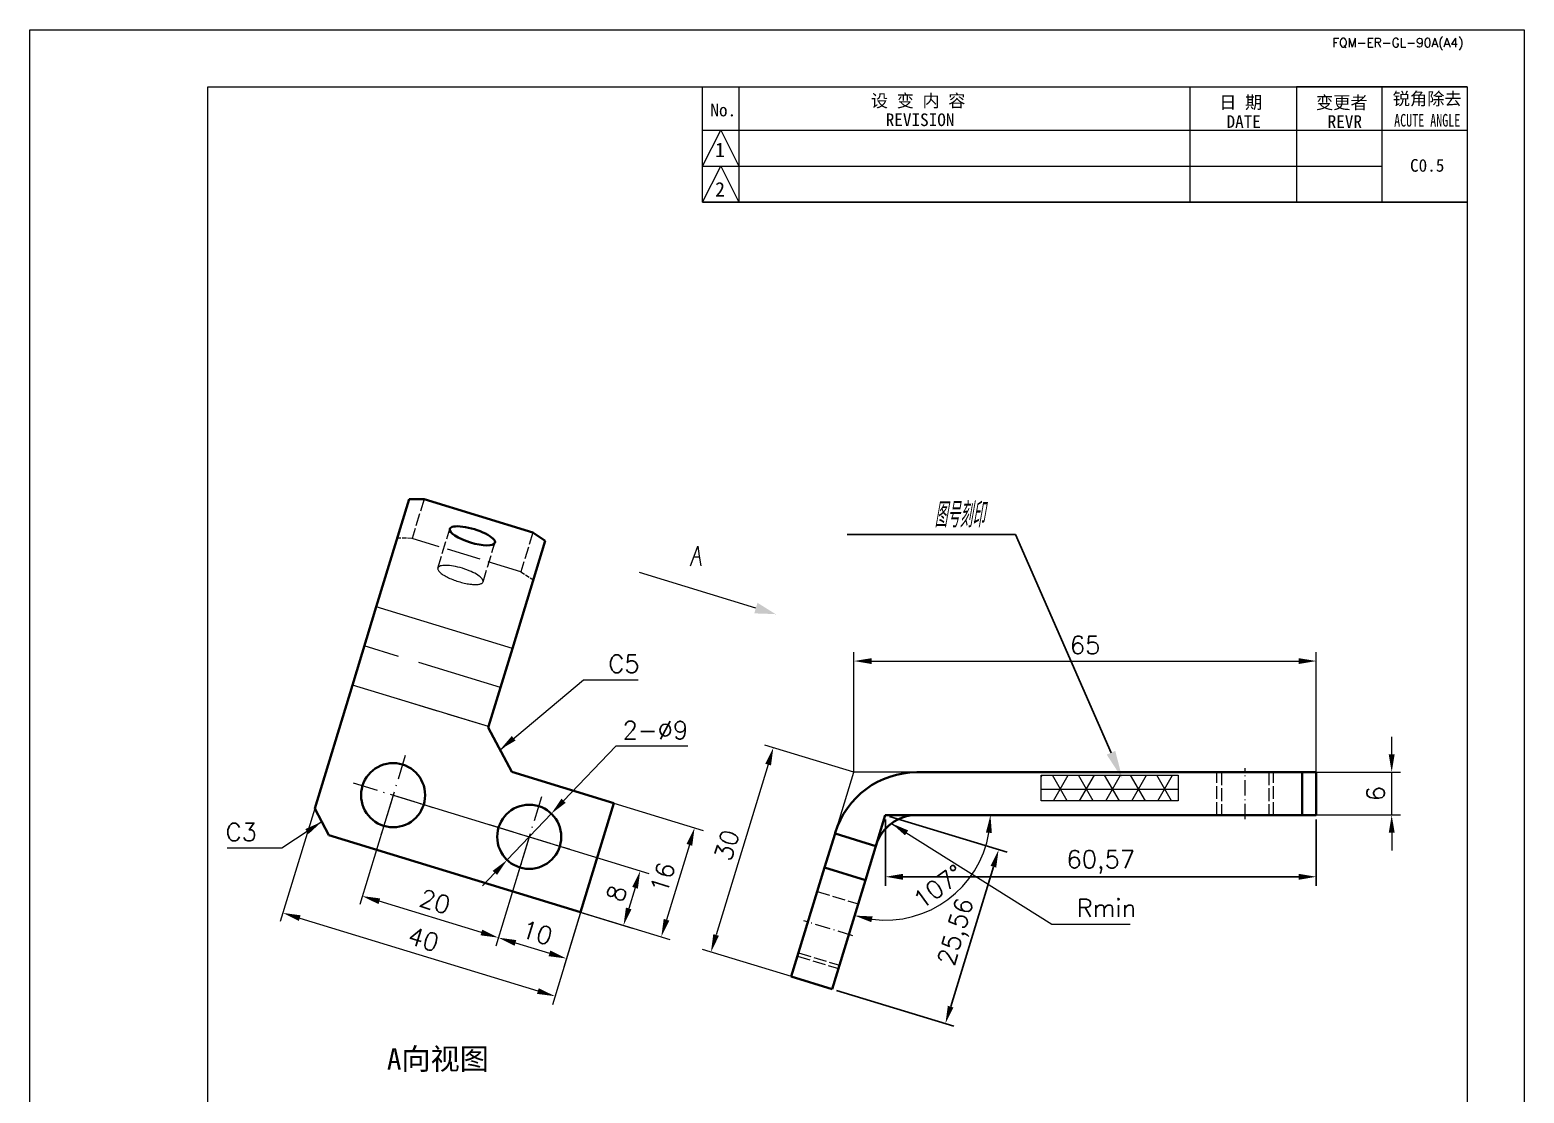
# Model space of a CAD drawing. Header units: millimetres. Extents: x -162325 to -83245, y 277409 to 326486.
# Drawn here: x -153038.7 to -152828.7, y 301515.8 to 301665.1 of the extents above; entities that cross this region are included whole.
import ezdxf
from ezdxf import colors
from ezdxf.entities.mleader import LeaderData, LeaderLine
from ezdxf.enums import TextEntityAlignment as Align
from ezdxf.math import Vec2, Vec3

# ---------------------------------------------------------------- set-up
doc = ezdxf.new("R2010")
doc.units = ezdxf.units.MM
for name, pattern in [('DASHDOT', [18.5, 12, -3, 0.5, -3]), ('DASHED', [15, 12, -3]), ('PHANTOM2', [31.75, 15.875, -3.175, 3.175, -3.175, 3.175, -3.175])]:
    doc.linetypes.add(name, pattern=pattern)
for name, color, linetype, lineweight in [('A4', 3, 'Continuous', 20), ('SIM', 6, 'PHANTOM2', 20), ('图框', 7, 'Continuous', 20), ('尺寸线', 3, 'Continuous', 13), ('文字', 1, 'Continuous', 13)]:
    doc.layers.add(name, color=color, linetype=linetype, lineweight=lineweight)
doc.styles.add('CH-1', font='')
doc.styles.add('MX_NOTE_STANDARD', font='txt.shx', dxfattribs={"bigfont": 'extfont.shx'})
doc.styles.get("Standard").update_dxf_attribs({"font": 'txt', "bigfont": 'gbcbig.shx'})
doc.styles.get('CH-1').set_extended_font_data('SimSun')
doc.dimstyles.new('ISO-25', dxfattribs={"dimtxt": 2.5, "dimasz": 2.5, "dimexe": 1.25, "dimexo": 0.625, "dimtad": 1, "dimtxsty": 'Standard', "dimcen": 2.5, "dimadec": 0, "dimazin": 0, "dimtfac": 1, "dimtmove": 0, "dimatfit": 3, "dimfxl": 0, "dimarcsym": 0})
doc.dimstyles.new('副本01', dxfattribs={"dimtxt": 2.5, "dimasz": 2.5, "dimexe": 1.25, "dimexo": 0, "dimgap": 1, "dimtad": 1, "dimdsep": 46, "dimtxsty": 'Standard', "dimcen": 1, "dimclrd": 3, "dimclre": 3, "dimclrt": 1, "dimadec": 1, "dimazin": 2, "dimtfac": 1, "dimtmove": 0, "dimatfit": 3, "dimfxl": 0, "dimtolj": 1, "dimlwd": -1, "dimlwe": -1, "dimarcsym": 0})
doc.dimstyles.new('副本01$3', dxfattribs={"dimtxt": 2.5, "dimasz": 2.5, "dimexe": 1.25, "dimexo": 0, "dimgap": 1, "dimtad": 1, "dimtih": 1, "dimtoh": 1, "dimdsep": 46, "dimtxsty": 'Standard', "dimcen": 1, "dimclrd": 3, "dimclre": 3, "dimclrt": 1, "dimadec": 1, "dimazin": 2, "dimtfac": 1, "dimtmove": 0, "dimatfit": 3, "dimfxl": 0, "dimtolj": 1, "dimlwd": -1, "dimlwe": -1, "dimarcsym": 0})

# ---------------------------------------------------------------- blocks, each defined once
blk = doc.blocks.new('1比1 竖框')
at = {"layer": '图框'}
for p, q in [((0, 0), (0, 297)), ((0, 297), (210, 297)), ((178, 297), (202, 297)), ((210, 297), (210, 0)), ((25, 289), (202, 289)), ((25, 10), (25, 289)), ((25, 272.79), (25, 289)), ((94.55, 272.79), (94.55, 289)), ((99.62, 289), (99.62, 272.79)), ((163, 289), (163, 272.79)), ((163, 289), (163, 272.79)), ((163, 289), (163, 272.79)), ((163, 289), (163, 272.79)), ((163, 289), (163, 272.79)), ((178, 289), (178, 272.79)), ((178, 289), (178, 272.79)), ((178, 289), (178, 272.79)), ((178, 289), (178, 272.79)), ((178, 289), (178, 272.79)), ((178, 289), (202, 289)), ((178, 289), (202, 289)), ((178, 289), (202, 289)), ((178, 289), (202, 289)), ((202, 289), (178, 289)), ((190, 289), (190, 272.79)), ((190, 289), (190, 272.79)), ((190, 289), (190, 272.79)), ((190, 289), (190, 272.79)), ((190, 289), (190, 272.79)), ((202, 289), (202, 10)), ((94.55, 277.86), (97.09, 282.93)), ((94.55, 282.93), (190, 282.93)), ((94.55, 282.93), (190, 282.93)), ((94.55, 282.93), (190, 282.93)), ((94.55, 282.93), (190, 282.93)), ((97.09, 282.93), (99.62, 277.86)), ((190, 282.93), (202, 282.93)), ((190, 282.93), (202, 282.93)), ((190, 282.93), (202, 282.93)), ((190, 282.93), (202, 282.93)), ((94.55, 272.79), (97.09, 277.86)), ((94.55, 277.86), (190, 277.86)), ((94.55, 277.86), (190, 277.86)), ((94.55, 277.86), (190, 277.86)), ((94.55, 277.86), (190, 277.86)), ((97.09, 277.86), (99.62, 272.79)), ((94.55, 272.79), (202, 272.79)), ((202, 272.79), (94.55, 272.79)), ((94.55, 272.79), (202, 272.79)), ((94.55, 272.79), (202, 272.79))]:
    blk.add_line(p, q, dxfattribs=at)
at = {"layer": '图框', "style": 'CH-1'}
for s, height, p in [('设 变 内 容', 1.775, (124.84, 287.09)), ('日 期', 1.775, (170.17, 286.84)), ('变更者', 1.775, (184.38, 286.84)), ('锐角除去', 1.775, (196.38, 287.37)), ('No.', 1.775, (97.45, 285.73)), ('REVISION', 1.775, (125.11, 284.38)), ('DATE', 1.775, (170.59, 284.13)), ('REVR', 1.775, (184.8, 284.13)), ('1', 2.03, (97, 280.16)), ('C0.5', 1.775, (196.38, 277.97)), ('2', 2.03, (97, 274.61))]:
    blk.add_text(s, height=height, dxfattribs=at).set_placement(p, align=Align.MIDDLE)
at = {"layer": '图框', "style": 'CH-1', "width": 0.7}
blk.add_text('ACUTE ANGLE', height=1.7746, dxfattribs=at).set_placement((196.38, 284.31), align=Align.MIDDLE)
at = {"layer": '图框', "insert": (192.25, 295), "char_height": 1.25, "width": 39, "attachment_point": 5}
blk.add_mtext('{\\Ftxt,@extfont2|c134;FQM-ER-GL-90A(A4)}', dxfattribs=at)
blk = doc.blocks.new('*D472')
at = {"layer": 'Defpoints', "color": 0, "transparency": 16777216}
for p in [(-152857.86, 301560.83), (-152847.27, 301560.83), (-152857.86, 301554.83)]:
    blk.add_point(p, dxfattribs=at)
at = {"layer": '尺寸线', "color": 3, "transparency": 16777216}
for p, q in [((-152847.27, 301563.33), (-152847.27, 301565.83)), ((-152857.86, 301560.83), (-152846.02, 301560.83)), ((-152847.27, 301554.83), (-152847.27, 301560.83)), ((-152857.86, 301554.83), (-152846.02, 301554.83)), ((-152847.27, 301552.33), (-152847.27, 301549.83))]:
    blk.add_line(p, q, dxfattribs=at)
for points in [[(-152847.68, 301563.33), (-152846.85, 301563.33), (-152847.27, 301560.83)], [(-152847.68, 301552.33), (-152846.85, 301552.33), (-152847.27, 301554.83)]]:
    blk.add_solid(points, dxfattribs=at)
at = {"layer": '尺寸线', "color": 1, "transparency": 16777216, "insert": (-152849.52, 301557.83), "char_height": 2.5, "attachment_point": 5, "rotation": 90}
blk.add_mtext('\\A1;6', dxfattribs=at)
blk = doc.blocks.new('*D473')
at = {"layer": 'Defpoints', "color": 0, "transparency": 16777216}
for p in [(-152857.86, 301576.45), (-152922.84, 301560.83), (-152857.86, 301560.83)]:
    blk.add_point(p, dxfattribs=at)
at = {"layer": '尺寸线', "color": 3, "transparency": 16777216}
for p, q in [((-152922.84, 301560.83), (-152922.84, 301577.7)), ((-152857.86, 301560.83), (-152857.86, 301577.7)), ((-152920.34, 301576.45), (-152860.36, 301576.45))]:
    blk.add_line(p, q, dxfattribs=at)
for points in [[(-152920.34, 301576.86), (-152920.34, 301576.03), (-152922.84, 301576.45)], [(-152860.36, 301576.86), (-152860.36, 301576.03), (-152857.86, 301576.45)]]:
    blk.add_solid(points, dxfattribs=at)
at = {"layer": '尺寸线', "color": 1, "transparency": 16777216, "insert": (-152890.35, 301578.7), "char_height": 2.5, "attachment_point": 5}
blk.add_mtext('\\A1;65', dxfattribs=at)
blk = doc.blocks.new('*D474')
at = {"layer": 'Defpoints', "color": 0, "transparency": 16777216}
for p in [(-152922.84, 301560.83), (-152942.94, 301535.59), (-152931.62, 301532.13)]:
    blk.add_point(p, dxfattribs=at)
at = {"layer": '尺寸线', "color": 3, "transparency": 16777216}
for p, q in [((-152922.84, 301560.83), (-152935.36, 301564.65)), ((-152934.9, 301561.9), (-152942.21, 301537.98)), ((-152931.62, 301532.13), (-152944.14, 301535.96))]:
    blk.add_line(p, q, dxfattribs=at)
for points in [[(-152935.3, 301562.02), (-152934.5, 301561.78), (-152934.17, 301564.29)], [(-152942.61, 301538.1), (-152941.81, 301537.86), (-152942.94, 301535.59)]]:
    blk.add_solid(points, dxfattribs=at)
at = {"layer": '尺寸线', "color": 1, "transparency": 16777216, "insert": (-152940.71, 301550.6), "char_height": 2.5, "attachment_point": 5, "rotation": 73.0006}
blk.add_mtext('\\A1;30', dxfattribs=at)
blk = doc.blocks.new('*D475')
at = {"layer": 'Defpoints', "color": 0, "transparency": 16777216}
for p in [(-152913.99, 301554.83), (-152859.86, 301554.83), (-152919.77, 301550.47), (-152921.23, 301545.68), (-152913.71, 301540.83)]:
    blk.add_point(p, dxfattribs=at)
at = {"layer": '尺寸线', "color": 3, "transparency": 16777216}
blk.add_line((-152921.23, 301545.68), (-152923.12, 301539.5), dxfattribs=at)
blk.add_arc((-152918.43, 301554.83), 14.77, 262.7125, 350.2925, dxfattribs=at)
for points in [[(-152904.29, 301552.37), (-152903.46, 301552.3), (-152903.66, 301554.83)], [(-152920.4, 301539.77), (-152920.22, 301540.58), (-152922.75, 301540.7)]]:
    blk.add_solid(points, dxfattribs=at)
at = {"layer": '尺寸线', "color": 1, "transparency": 16777216, "insert": (-152910.99, 301544.76), "char_height": 2.5, "attachment_point": 5, "rotation": 36.5025}
blk.add_mtext('\\A1;107°', dxfattribs=at)
blk = doc.blocks.new('*D476')
at = {"layer": 'Defpoints', "color": 0, "transparency": 16777216}
for p in [(-152956.58, 301556.49), (-152961.26, 301541.19), (-152949.92, 301537.73)]:
    blk.add_point(p, dxfattribs=at)
at = {"layer": '尺寸线', "color": 3, "transparency": 16777216}
for p, q in [((-152956.58, 301556.49), (-152944.04, 301552.66)), ((-152945.97, 301550.64), (-152949.19, 301540.12)), ((-152961.26, 301541.19), (-152948.72, 301537.36))]:
    blk.add_line(p, q, dxfattribs=at)
for points in [[(-152946.37, 301550.76), (-152945.57, 301550.51), (-152945.24, 301553.03)], [(-152949.58, 301540.24), (-152948.79, 301539.99), (-152949.92, 301537.73)]]:
    blk.add_solid(points, dxfattribs=at)
at = {"layer": '尺寸线', "color": 1, "transparency": 16777216, "insert": (-152949.73, 301546.03), "char_height": 2.5, "attachment_point": 5, "rotation": 73.0006}
blk.add_mtext('\\A1;16', dxfattribs=at)
blk = doc.blocks.new('*D477')
at = {"layer": 'Defpoints', "color": 0, "transparency": 16777216}
for p in [(-152998.63, 301555.76), (-152960.38, 301544.06), (-152964.87, 301529.38)]:
    blk.add_point(p, dxfattribs=at)
at = {"layer": '尺寸线', "color": 3, "transparency": 16777216}
for p, q in [((-152998.63, 301555.76), (-153003.48, 301539.88)), ((-152960.38, 301544.06), (-152965.23, 301528.19)), ((-153000.73, 301540.35), (-152967.26, 301530.11))]:
    blk.add_line(p, q, dxfattribs=at)
for points in [[(-153000.61, 301540.74), (-153000.85, 301539.95), (-153003.12, 301541.08)], [(-152967.14, 301530.51), (-152967.38, 301529.71), (-152964.87, 301529.38)]]:
    blk.add_solid(points, dxfattribs=at)
at = {"layer": '尺寸线', "color": 1, "transparency": 16777216, "insert": (-152983.33, 301537.38), "char_height": 2.5, "attachment_point": 5, "rotation": 343.0006}
blk.add_mtext('\\A1;40', dxfattribs=at)
blk = doc.blocks.new('*D478')
at = {"layer": 'Defpoints', "color": 0, "transparency": 16777216}
for p in [(-152968.48, 301551.77), (-152958.92, 301548.84), (-152963.25, 301534.67)]:
    blk.add_point(p, dxfattribs=at)
at = {"layer": '尺寸线', "color": 3, "transparency": 16777216}
for p, q in [((-152968.48, 301551.77), (-152973.18, 301536.4)), ((-152958.92, 301548.84), (-152963.61, 301533.48)), ((-152970.42, 301536.86), (-152965.64, 301535.4))]:
    blk.add_line(p, q, dxfattribs=at)
for points in [[(-152970.3, 301537.26), (-152970.54, 301536.47), (-152972.81, 301537.6)], [(-152965.52, 301535.8), (-152965.76, 301535), (-152963.25, 301534.67)]]:
    blk.add_solid(points, dxfattribs=at)
at = {"layer": '尺寸线', "color": 1, "transparency": 16777216, "insert": (-152967.37, 301538.29), "char_height": 2.5, "attachment_point": 5, "rotation": 343.0006}
blk.add_mtext('\\A1;10', dxfattribs=at)
blk = doc.blocks.new('*D479')
at = {"layer": 'Defpoints', "color": 0, "transparency": 16777216}
for p in [(-152987.61, 301557.61), (-152968.48, 301551.77), (-152991.94, 301543.44)]:
    blk.add_point(p, dxfattribs=at)
at = {"layer": '尺寸线', "color": 3, "transparency": 16777216}
for p, q in [((-152987.61, 301557.61), (-152992.3, 301542.25)), ((-152968.48, 301551.77), (-152973.18, 301536.4)), ((-152975.2, 301538.33), (-152989.55, 301542.71))]:
    blk.add_line(p, q, dxfattribs=at)
for points in [[(-152989.43, 301543.11), (-152989.67, 301542.31), (-152991.94, 301543.44)], [(-152975.08, 301538.72), (-152975.32, 301537.93), (-152972.81, 301537.6)]]:
    blk.add_solid(points, dxfattribs=at)
at = {"layer": '尺寸线', "color": 1, "transparency": 16777216, "insert": (-152981.72, 301542.67), "char_height": 2.5, "attachment_point": 5, "rotation": 343.0004}
blk.add_mtext('\\A1;20', dxfattribs=at)
blk = doc.blocks.new('*D480')
at = {"layer": 'Defpoints', "color": 0, "transparency": 16777216}
for p in [(-152987.61, 301557.61), (-152989.96, 301549.93), (-152955.23, 301539.31)]:
    blk.add_point(p, dxfattribs=at)
at = {"layer": '尺寸线', "color": 3, "transparency": 16777216}
for p, q in [((-152987.61, 301557.61), (-152951.68, 301546.63)), ((-152989.96, 301549.93), (-152954.03, 301538.95)), ((-152953.61, 301544.61), (-152954.5, 301541.7))]:
    blk.add_line(p, q, dxfattribs=at)
for points in [[(-152954.01, 301544.73), (-152953.21, 301544.48), (-152952.88, 301547)], [(-152954.89, 301541.83), (-152954.1, 301541.58), (-152955.23, 301539.31)]]:
    blk.add_solid(points, dxfattribs=at)
at = {"layer": '尺寸线', "color": 1, "transparency": 16777216, "insert": (-152956.2, 301543.81), "char_height": 2.5, "attachment_point": 5, "rotation": 73.0009}
blk.add_mtext('\\A1;8', dxfattribs=at)
blk = doc.blocks.new('*D481')
at = {"layer": 'Defpoints', "color": 0, "transparency": 16777216}
for p in [(-152965.37, 301555.02), (-152971.59, 301548.51)]:
    blk.add_point(p, dxfattribs=at)
at = {"layer": '尺寸线', "color": 3, "transparency": 16777216}
for p, q in [((-152956.33, 301564.5), (-152963.65, 301556.83)), ((-152946.17, 301564.5), (-152956.33, 301564.5)), ((-152971.59, 301548.51), (-152965.37, 301555.02)), ((-152973.31, 301546.7), (-152975.04, 301544.89))]:
    blk.add_line(p, q, dxfattribs=at)
for points in [[(-152963.95, 301557.12), (-152963.35, 301556.54), (-152965.37, 301555.02)], [(-152973.61, 301546.99), (-152973.01, 301546.41), (-152971.59, 301548.51)]]:
    blk.add_solid(points, dxfattribs=at)
at = {"layer": '尺寸线', "color": 1, "transparency": 16777216, "insert": (-152950.75, 301566.75), "char_height": 2.5, "attachment_point": 5, "style": 'MX_NOTE_STANDARD'}
blk.add_mtext('\\A1;\\A1;2-∅9', dxfattribs=at)
blk = doc.blocks.new('*D640')
at = {"color": 0, "lineweight": -2, "transparency": 16777216}
for p, q in [((-152917.84, 301554.64), (-152901.32, 301549.59)), ((-152903.24, 301547.57), (-152909.25, 301527.91)), ((-152925.31, 301530.2), (-152908.79, 301525.15))]:
    blk.add_line(p, q, dxfattribs=at)
at = {"color": 0, "transparency": 16777216}
for points in [[(-152903.64, 301547.69), (-152902.85, 301547.45), (-152902.51, 301549.96)], [(-152909.65, 301528.03), (-152908.86, 301527.79), (-152909.99, 301525.52)]]:
    blk.add_solid(points, dxfattribs=at)
at = {"layer": 'Defpoints', "color": 0, "transparency": 16777216}
for p in [(-152918.43, 301554.83), (-152925.91, 301530.38), (-152909.99, 301525.52)]:
    blk.add_point(p, dxfattribs=at)
at = {"color": 0, "transparency": 16777216, "insert": (-152908.24, 301538.35), "char_height": 2.5, "attachment_point": 5, "rotation": 73.0006}
blk.add_mtext('25,56', dxfattribs=at)
blk = doc.blocks.new('*D641')
at = {"color": 0, "lineweight": -2, "transparency": 16777216}
for p, q in [((-152918.43, 301554.2), (-152918.43, 301544.9)), ((-152857.86, 301554.2), (-152857.86, 301544.9)), ((-152915.93, 301546.15), (-152860.36, 301546.15))]:
    blk.add_line(p, q, dxfattribs=at)
at = {"color": 0, "transparency": 16777216}
for points in [[(-152915.93, 301546.57), (-152915.93, 301545.73), (-152918.43, 301546.15)], [(-152860.36, 301546.57), (-152860.36, 301545.73), (-152857.86, 301546.15)]]:
    blk.add_solid(points, dxfattribs=at)
at = {"layer": 'Defpoints', "color": 0, "transparency": 16777216}
for p in [(-152918.43, 301554.83), (-152857.86, 301554.83), (-152857.86, 301546.15)]:
    blk.add_point(p, dxfattribs=at)
at = {"color": 0, "transparency": 16777216, "insert": (-152888.15, 301548.23), "char_height": 2.5, "attachment_point": 5}
blk.add_mtext('60,57', dxfattribs=at)

msp = doc.modelspace()

# ---------------------------------------------------------------- hatches: boundary and pattern name
at = {"layer": '尺寸线'}
h = msp.add_hatch(dxfattribs=at)
h.set_pattern_fill('NET3', color=4, angle=360)
h.set_pattern_definition([(360, (-164583.4325, 286734.3895), (2e-12, 3.175), []), (60, (-164583.4325, 286734.3895), (-2.74963066, 1.5875), []), (120, (-164583.4325, 286734.3895), (-2.74963066, -1.5875), [])])
h.paths.add_polyline_path([(-152877.298, 301556.808), (-152877.298, 301560.404), (-152896.519, 301560.404), (-152896.519, 301556.808)])

# ---------------------------------------------------------------- linework, layer by layer
at = {"color": 7, "lineweight": 35}
for p, q in [((-152989.978, 301584.059), (-152985.352, 301599.19)), ((-152985.352, 301599.19), (-152983.268, 301599.165)), ((-152967.967, 301594.487), (-152983.268, 301599.165)), ((-152967.967, 301594.487), (-152966.226, 301593.343)), ((-152970.852, 301578.211), (-152966.226, 301593.343)), ((-152989.978, 301584.059), (-152993.333, 301573.084)), ((-152974.207, 301567.237), (-152970.852, 301578.211)), ((-152998.631, 301555.756), (-152993.333, 301573.084)), ((-152974.207, 301567.237), (-152974.242, 301567.122)), ((-152970.923, 301560.878), (-152974.242, 301567.122)), ((-152970.923, 301560.878), (-152956.578, 301556.493)), ((-152913.994, 301560.827), (-152859.874, 301560.827)), ((-152859.874, 301560.827), (-152859.863, 301554.827)), ((-152857.874, 301560.827), (-152859.874, 301560.827)), ((-152857.874, 301560.827), (-152857.863, 301554.827)), ((-152961.256, 301541.192), (-152956.578, 301556.493)), ((-152998.631, 301555.756), (-152996.639, 301552.009)), ((-152921.229, 301545.685), (-152918.435, 301554.827)), ((-152859.863, 301554.827), (-152918.435, 301554.827)), ((-152857.863, 301554.827), (-152859.863, 301554.827)), ((-152996.639, 301552.009), (-152961.256, 301541.192)), ((-152926.967, 301547.439), (-152925.505, 301552.22)), ((-152925.47, 301552.336), (-152925.505, 301552.22)), ((-152925.505, 301552.22), (-152919.768, 301550.466)), ((-152919.732, 301550.581), (-152919.768, 301550.466)), ((-152931.645, 301532.138), (-152926.967, 301547.439)), ((-152926.967, 301547.439), (-152921.229, 301545.685)), ((-152921.229, 301545.685), (-152925.907, 301530.384)), ((-152925.907, 301530.384), (-152931.645, 301532.138))]:
    msp.add_line(p, q, dxfattribs=at)
at = {"color": 1, "linetype": 'DASHED', "lineweight": 13, "ltscale": 0.143368}
msp.add_line((-152983.268, 301599.165), (-152984.945, 301593.681), dxfattribs=at)
at = {"color": 1, "linetype": 'DASHED', "lineweight": 13, "ltscale": 0.052091}
msp.add_line((-152984.945, 301593.681), (-152987.028, 301593.706), dxfattribs=at)
at = {"color": 1, "linetype": 'DASHED', "lineweight": 13, "ltscale": 0.400004}
msp.add_line((-152969.644, 301589.003), (-152984.945, 301593.681), dxfattribs=at)
at = {"color": 1, "linetype": 'DASHED', "lineweight": 13, "ltscale": 0.143444}
msp.add_line((-152981.327, 301589.517), (-152979.65, 301595.004), dxfattribs=at)
at = {"color": 1, "linetype": 'DASHED', "lineweight": 13, "ltscale": 0.143367}
msp.add_line((-152967.967, 301594.487), (-152969.644, 301589.003), dxfattribs=at)
at = {"color": 1, "linetype": 'DASHED', "lineweight": 13, "ltscale": 0.143442}
msp.add_line((-152974.971, 301587.574), (-152973.294, 301593.061), dxfattribs=at)
at = {"color": 1, "linetype": 'DASHED', "lineweight": 13, "ltscale": 0.052087}
msp.add_line((-152969.644, 301589.003), (-152967.902, 301587.859), dxfattribs=at)
at = {"color": 7, "lineweight": 13}
for p, q in [((-152936.626, 301583.891), (-152952.981, 301588.891)), ((-152970.852, 301578.211), (-152989.978, 301584.059)), ((-152933.855, 301583.043), (-152933.854, 301583.044)), ((-152974.207, 301567.237), (-152993.333, 301573.084))]:
    msp.add_line(p, q, dxfattribs=at)
at = {"color": 1, "linetype": 'DASHED', "lineweight": 13}
msp.add_line((-152972.529, 301572.724), (-152991.656, 301578.571), dxfattribs=at)
at = {"color": 1, "linetype": 'DASHED', "lineweight": 13, "ltscale": 0.499997}
msp.add_line((-152974.207, 301567.237), (-152993.333, 301573.084), dxfattribs=at)
at = {"color": 2, "linetype": 'DASHDOT', "lineweight": 13, "ltscale": 0.292498}
for p, q in [((-152985.896, 301563.207), (-152989.316, 301552.019)), ((-152993.201, 301559.324), (-152982.012, 301555.903)), ((-152974.075, 301553.476), (-152962.886, 301550.056))]:
    msp.add_line(p, q, dxfattribs=at)
at = {"color": 1, "linetype": 'DASHED', "lineweight": 13, "ltscale": 0.15}
for p, q in [((-152871.863, 301554.827), (-152871.863, 301560.827)), ((-152871.187, 301560.827), (-152871.187, 301554.827)), ((-152864.54, 301560.827), (-152864.54, 301554.827)), ((-152863.863, 301554.827), (-152863.863, 301560.827)), ((-152859.874, 301560.827), (-152859.863, 301554.827))]:
    msp.add_line(p, q, dxfattribs=at)
at = {"color": 2, "linetype": 'DASHDOT', "lineweight": 13, "ltscale": 0.180002}
msp.add_line((-152867.863, 301554.227), (-152867.863, 301561.427), dxfattribs=at)
at = {"color": 2, "linetype": 'DASHDOT', "lineweight": 13, "ltscale": 0.2925}
msp.add_line((-152966.77, 301557.36), (-152970.191, 301546.171), dxfattribs=at)
at = {"color": 1, "linetype": 'DASHED', "lineweight": 13, "ltscale": 0.149999}
for p, q in [((-152927.99, 301544.092), (-152922.253, 301542.338)), ((-152927.99, 301544.092), (-152922.253, 301542.338)), ((-152930.768, 301535.007), (-152925.03, 301533.253)), ((-152930.622, 301535.485), (-152924.884, 301533.731)), ((-152930.622, 301535.485), (-152924.884, 301533.731))]:
    msp.add_line(p, q, dxfattribs=at)
at = {"color": 2, "linetype": 'DASHDOT', "lineweight": 13, "ltscale": 0.179997}
msp.add_line((-152922.995, 301537.859), (-152929.88, 301539.964), dxfattribs=at)
at = {"color": 7, "lineweight": 13}
for points in [[(-152945.837, 301589.802), (-152945.313, 301591.202), (-152944.787, 301592.602), (-152944.577, 301591.202), (-152944.368, 301589.802)], [(-152945.347, 301591.097), (-152944.577, 301591.097)]]:
    msp.add_lwpolyline(points, dxfattribs=at)
at = {"color": 7, "lineweight": 35}
for centre in [(-152987.606, 301557.613), (-152968.48, 301551.766)]:
    msp.add_circle(centre, 4.5, dxfattribs=at)
for radius in [12, 6]:
    msp.add_arc((-152913.994, 301548.827), radius, 90, 163.00001, dxfattribs=at)
for start_param, end_param in [(3.1415927, 4.712389), (0, 3.1415927), (4.712389, 6.2831853)]:
    msp.add_ellipse((-152976.472, 301594.033), major_axis=(3.178, -0.972), ratio=0.2923717, start_param=start_param, end_param=end_param, dxfattribs=at)
at = {"color": 1, "linetype": 'DASHED', "lineweight": 13}
for start_param, end_param in [(0, 3.1415927), (4.712389, 6.2831853), (3.1415927, 4.712389)]:
    msp.add_ellipse((-152978.149, 301588.546), major_axis=(-3.178, 0.972), ratio=0.2923717, start_param=start_param, end_param=end_param, dxfattribs=at)
at = {"color": 7, "lineweight": 13}
msp.add_solid([(-152936.853, 301583.148), (-152933.855, 301583.043), (-152936.399, 301584.633)], dxfattribs=at)
at = {"layer": 'A4'}
msp.add_lwpolyline([(-153038.658, 301665.094), (-152828.658, 301665.094), (-152828.658, 301368.094), (-153038.658, 301368.094)], close=True, dxfattribs=at)
at = {"layer": 'SIM'}
for p in [(-152925.505, 301552.22), (-152913.994, 301560.827)]:
    msp.add_line(p, (-152922.843, 301560.827), dxfattribs=at)
at = {"layer": '尺寸线', "color": 4}
msp.add_lwpolyline([(-152896.519, 301560.404), (-152877.298, 301560.404), (-152877.298, 301556.808), (-152896.519, 301556.808)], close=True, dxfattribs=at)

# ---------------------------------------------------------------- block references
at = {"layer": '图框'}
msp.add_blockref('1比1 竖框', (-153038.658, 301368.094), dxfattribs=at)

# ---------------------------------------------------------------- texts
at = {"layer": '尺寸线', "color": 1, "char_height": 2.5, "style": 'MX_NOTE_STANDARD'}
for s, insert, attachment_point in [('C5', (-152957.358, 301574.809), 7), ('C3', (-153006.746, 301551.183), 9), ('Rmin', (-152891.533, 301540.509), 7)]:
    msp.add_mtext(s, dxfattribs=dict(at, insert=insert, attachment_point=attachment_point))
at = {"layer": '文字', "color": 1, "linetype": 'Continuous', "style": 'CH-1'}
msp.add_text('A向视图', height=3, dxfattribs=at).set_placement((-152981.32, 301520.629, -250.081), align=Align.MIDDLE)

# ---------------------------------------------------------------- dimensions: what is measured, and where the dimension line sits
dim = msp.add_aligned_dim(p1=(-152918.435, 301554.827), p2=(-152925.908, 301530.384), distance=16.65, dimstyle='ISO-25', override={"dimarcsym": 2})
dim.commit()
dim.dimension.update_dxf_attribs({"geometry": '*D640', "text_midpoint": (-152908.241, 301538.347)})
dim = msp.add_linear_dim(base=(-152857.863, 301546.15), p1=(-152918.435, 301554.827), p2=(-152857.863, 301554.827), dimstyle='ISO-25', override={"dimarcsym": 2})
dim.commit()
dim.dimension.update_dxf_attribs({"geometry": '*D641', "text_midpoint": (-152888.149, 301548.233)})
at = {"layer": '尺寸线'}
dim = msp.add_linear_dim(base=(-152857.863, 301576.445), p1=(-152922.843, 301560.827), p2=(-152857.863, 301560.827), dimstyle='副本01', override={"dimdec": 0}, dxfattribs=at)
dim.commit()
dim.dimension.update_dxf_attribs({"geometry": '*D473', "text_midpoint": (-152890.353, 301578.695)})
dim = msp.add_diameter_dim_2p(p1=(-152971.586, 301548.509), p2=(-152965.374, 301555.022), text='\\A1;2-<>', dimstyle='副本01$3', override={"dimtxsty": 'MX_NOTE_STANDARD'}, dxfattribs=at)
dim.commit()
dim.dimension.update_dxf_attribs({"geometry": '*D481', "text_midpoint": (-152950.751, 301564.5), "dimtype": 163})
for p1, p2, distance, picture, middle in [((-152922.843, 301560.827), (-152931.617, 301532.129), -11.841, '*D474', (-152940.705, 301550.598)), ((-152987.606, 301557.613), (-152989.955, 301549.93), 36.314, '*D480', (-152956.205, 301543.813))]:
    dim = msp.add_aligned_dim(p1=p1, p2=p2, distance=distance, dimstyle='副本01', override={"dimdec": 0}, dxfattribs=at)
    dim.commit()
    dim.dimension.update_dxf_attribs({"geometry": picture, "text_midpoint": middle})
dim = msp.add_linear_dim(base=(-152847.265, 301560.827), p1=(-152857.863, 301554.827), p2=(-152857.863, 301560.827), angle=90, dimstyle='副本01', dxfattribs=at)
dim.commit()
dim.dimension.update_dxf_attribs({"geometry": '*D472', "text_midpoint": (-152849.515, 301557.827)})
for p1, p2, distance, picture, middle in [((-152968.48, 301551.766), (-152987.606, 301557.613), 14.818, '*D479', (-152981.718, 301542.67)), ((-152956.578, 301556.493), (-152961.256, 301541.192), 11.858, '*D476', (-152949.729, 301546.033)), ((-152998.631, 301555.756), (-152960.379, 301544.061), -15.35, '*D477', (-152983.335, 301537.381)), ((-152968.48, 301551.766), (-152958.917, 301548.842), -14.818, '*D478', (-152967.373, 301538.285))]:
    dim = msp.add_aligned_dim(p1=p1, p2=p2, distance=distance, dimstyle='副本01', dxfattribs=at)
    dim.commit()
    dim.dimension.update_dxf_attribs({"geometry": picture, "text_midpoint": middle})
dim = msp.add_angular_dim_2l(base=(-152913.706, 301540.831), line1=((-152859.863, 301554.827), (-152913.994, 301554.827)), line2=((-152921.229, 301545.685), (-152919.768, 301550.466)), dimstyle='副本01', dxfattribs=at)
dim.commit()
dim.dimension.update_dxf_attribs({"geometry": '*D475', "text_midpoint": (-152910.985, 301544.761)})

# ---------------------------------------------------------------- leaders
at = {"layer": '尺寸线', "annotation_type": 0, "has_hookline": 1}
for points, hookline_direction, text_width in [([(-152972.582, 301564), (-152960.858, 301573.809), (-152958.358, 301573.809)], 0, 4.167), ([(-152997.635, 301553.882), (-153003.246, 301550.183), (-153005.746, 301550.183)], 1, 4.167), ([(-152917.563, 301553.65), (-152895.033, 301539.509), (-152892.533, 301539.509)], 0, 7.5)]:
    msp.add_leader(points, dimstyle='副本01', override={"dimgap": 1, "dimtad": 1}, dxfattribs=dict(at, hookline_direction=hookline_direction, text_width=text_width))
at = {"layer": '尺寸线'}
ml = msp.add_multileader_mtext('Standard', dxfattribs=at)
ml.set_content('\\A1;{\\Q10;\\W0.7;\\C4;图号刻印}', color=256)
ml.set_leader_properties()
ml.build(insert=Vec2(0, 0))
ml.multileader.update_dxf_attribs({"text_right_attachment_type": 6, "dogleg_length": 0.36})
ctx = ml.context
ctx.base_point, ctx.char_height, ctx.plane_origin = Vec3(-152913.506, 301596.107), 3.5, Vec3(-152866.036, 301531.495)
ctx.right_attachment, ctx.text_align_type = 6, 2
notes = []
notes.append((ctx, [(0, (1, 1, 0), (-152900.123, 301594.202), (-1, 0), 2.36, [(0, [(-152885.111, 301559.906)], 0, [])])]))
ctx.mtext.insert, ctx.mtext.alignment, ctx.mtext.flow_direction = Vec3(-152904.483, 301598.719), 3, 5
for ctx, leaders in notes:
    for number, flags, end, landing, length, lines in leaders:
        leader = LeaderData()
        leader.index, (leader.has_last_leader_line, leader.has_dogleg_vector, leader.attachment_direction) = number, flags
        leader.last_leader_point, leader.dogleg_vector, leader.dogleg_length = Vec3(end), Vec3(landing), length
        for number, points, colour, breaks in lines:
            line = LeaderLine()
            line.index, line.vertices, line.color, line.breaks = number, Vec3.list(points), colors.encode_raw_color(colour), breaks
            leader.lines.append(line)
        ctx.leaders.append(leader)

doc.saveas('drawing.dxf')
